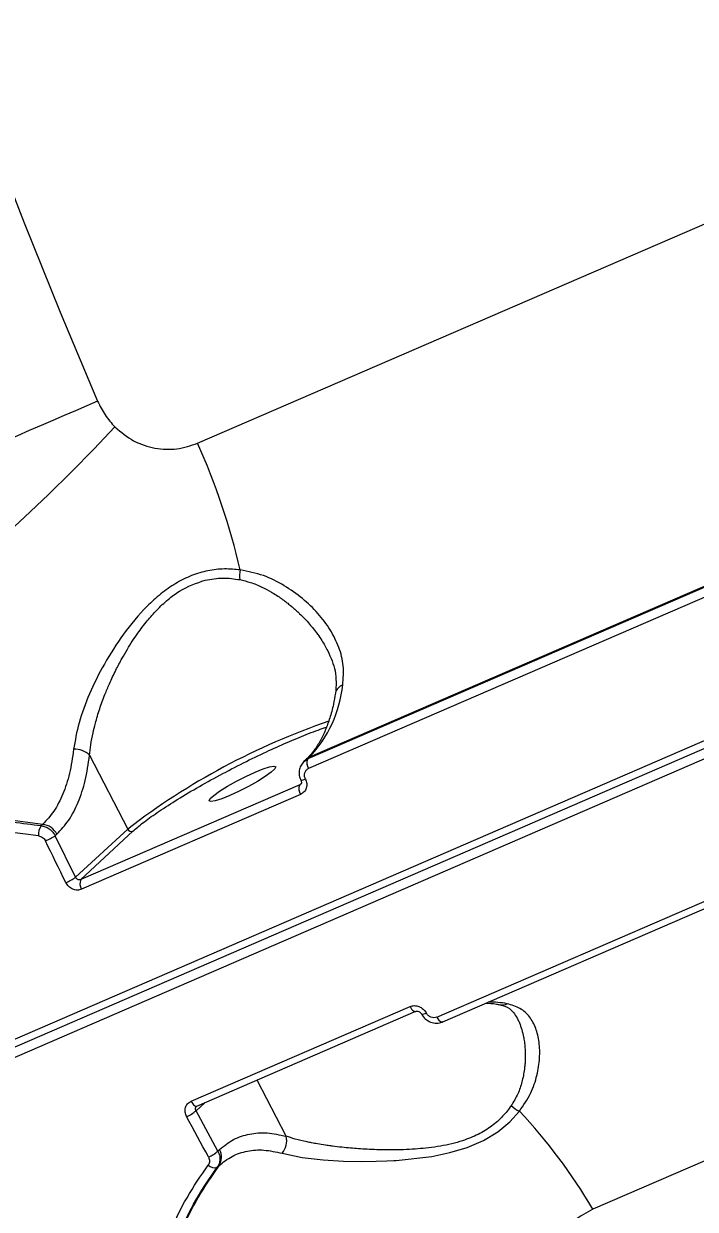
# Model space of a CAD drawing. Header units: millimetres. Extents: x -6332 to 8932, y -6739 to 7096.
# Drawn here: x -3167.4 to -3086.4, y -2559.9 to -2416.8 of the extents above; entities that cross this region are included whole.
import ezdxf

# ---------------------------------------------------------------- set-up
doc = ezdxf.new("R2010")
doc.units = ezdxf.units.MM
for name, color, linetype in [('DIKOM_ОБЪЕКТ', 7, 'Continuous'), ('DIKOM_РАЗМЕР_ЗОНА', 7, 'Continuous'), ('DIKOM_РАЗМЕР_ОБЪЕКТА', 7, 'Continuous')]:
    doc.layers.add(name, color=color, linetype=linetype)
doc.styles.add('style1', font='arial.ttf', dxfattribs={"width": 0.8})
doc.dimstyles.new('1-50', dxfattribs={"dimtxt": 300, "dimasz": 200, "dimexe": 100, "dimexo": 0, "dimgap": 100, "dimtad": 1, "dimtxsty": 'style1', "dimcen": 200, "dimclrd": 7, "dimclre": 7, "dimclrt": 7, "dimadec": 1, "dimazin": 2, "dimtfac": 1, "dimtmove": 0, "dimatfit": 2, "dimfxl": 0, "dimlwd": 25, "dimlwe": 18, "dimarcsym": 0})

# ---------------------------------------------------------------- blocks, each defined once
blk = doc.blocks.new('*D9')
at = {"layer": 'Defpoints', "color": 0, "transparency": 16777216}
for p in [(777.17, 5593.97), (-4228.73, -3389.78), (7301.72, -3389.78)]:
    blk.add_point(p, dxfattribs=at)
at = {"layer": 'DIKOM_РАЗМЕР_ОБЪЕКТА', "color": 7, "lineweight": 18, "transparency": 16777216}
for p, q in [((777.17, 5593.97), (7401.72, 5593.97)), ((-4228.73, -3389.78), (7401.72, -3389.78))]:
    blk.add_line(p, q, dxfattribs=at)
at = {"layer": 'DIKOM_РАЗМЕР_ОБЪЕКТА', "color": 7, "lineweight": 25, "transparency": 16777216}
blk.add_line((7301.72, 5393.97), (7301.72, -3189.78), dxfattribs=at)
at = {"layer": 'DIKOM_РАЗМЕР_ОБЪЕКТА', "color": 7, "transparency": 16777216}
for points in [[(7268.39, 5393.97), (7335.06, 5393.97), (7301.72, 5593.97)], [(7268.39, -3189.78), (7335.06, -3189.78), (7301.72, -3389.78)]]:
    blk.add_solid(points, dxfattribs=at)
at = {"layer": 'DIKOM_РАЗМЕР_ОБЪЕКТА', "color": 7, "transparency": 16777216, "insert": (7048.55, 1153.71), "char_height": 300, "attachment_point": 5, "rotation": 90, "style": 'style1'}
blk.add_mtext('9000', dxfattribs=at)
blk = doc.blocks.new('*D10')
at = {"layer": 'Defpoints', "color": 0, "transparency": 16777216}
for p in [(4034.78, 3636.59), (-4490.85, -1960.46), (4034.78, -5533.39)]:
    blk.add_point(p, dxfattribs=at)
at = {"layer": 'DIKOM_РАЗМЕР_ОБЪЕКТА', "color": 7, "lineweight": 18, "transparency": 16777216}
for p, q in [((4034.78, 3636.59), (4034.78, -5633.39)), ((-4490.85, -1960.46), (-4490.85, -5633.39))]:
    blk.add_line(p, q, dxfattribs=at)
at = {"layer": 'DIKOM_РАЗМЕР_ОБЪЕКТА', "color": 7, "lineweight": 25, "transparency": 16777216}
blk.add_line((-4290.85, -5533.39), (3834.78, -5533.39), dxfattribs=at)
at = {"layer": 'DIKOM_РАЗМЕР_ОБЪЕКТА', "color": 7, "transparency": 16777216}
for points in [[(-4290.85, -5500.05), (-4290.85, -5566.72), (-4490.85, -5533.39)], [(3834.78, -5500.05), (3834.78, -5566.72), (4034.78, -5533.39)]]:
    blk.add_solid(points, dxfattribs=at)
at = {"layer": 'DIKOM_РАЗМЕР_ОБЪЕКТА', "color": 7, "transparency": 16777216, "insert": (308.03, -5280.21), "char_height": 300, "attachment_point": 5, "style": 'style1'}
blk.add_mtext('8500', dxfattribs=at)
blk = doc.blocks.new('*D11')
at = {"layer": 'Defpoints', "color": 0, "transparency": 16777216}
for p in [(1114.35, 7096.35), (-4349.59, -4627.34), (8831.76, -4627.34)]:
    blk.add_point(p, dxfattribs=at)
at = {"layer": 'DIKOM_РАЗМЕР_ЗОНА', "color": 7, "lineweight": 18, "transparency": 16777216}
for p, q in [((1114.35, 7096.35), (8931.76, 7096.35)), ((-4349.59, -4627.34), (8931.76, -4627.34))]:
    blk.add_line(p, q, dxfattribs=at)
at = {"layer": 'DIKOM_РАЗМЕР_ЗОНА', "color": 7, "lineweight": 25, "transparency": 16777216}
blk.add_line((8831.76, 6896.35), (8831.76, -4427.34), dxfattribs=at)
at = {"layer": 'DIKOM_РАЗМЕР_ЗОНА', "color": 7, "transparency": 16777216}
for points in [[(8798.42, 6896.35), (8865.09, 6896.35), (8831.76, 7096.35)], [(8798.42, -4427.34), (8865.09, -4427.34), (8831.76, -4627.34)]]:
    blk.add_solid(points, dxfattribs=at)
at = {"layer": 'DIKOM_РАЗМЕР_ЗОНА', "color": 7, "transparency": 16777216, "insert": (8578.59, 1308.2), "char_height": 300, "attachment_point": 5, "rotation": 90, "style": 'style1'}
blk.add_mtext('11750', dxfattribs=at)
blk = doc.blocks.new('*D12')
at = {"layer": 'Defpoints', "color": 0, "transparency": 16777216}
for p in [(6134.38, 3354.85), (-6332, -2644.93), (6134.38, -6639)]:
    blk.add_point(p, dxfattribs=at)
at = {"layer": 'DIKOM_РАЗМЕР_ЗОНА', "color": 7, "lineweight": 18, "transparency": 16777216}
for p, q in [((6134.38, 3354.85), (6134.38, -6739)), ((-6332, -2644.93), (-6332, -6739))]:
    blk.add_line(p, q, dxfattribs=at)
at = {"layer": 'DIKOM_РАЗМЕР_ЗОНА', "color": 7, "lineweight": 25, "transparency": 16777216}
blk.add_line((-6132, -6639), (5934.38, -6639), dxfattribs=at)
at = {"layer": 'DIKOM_РАЗМЕР_ЗОНА', "color": 7, "transparency": 16777216}
for points in [[(-6132, -6605.67), (-6132, -6672.33), (-6332, -6639)], [(5934.38, -6605.67), (5934.38, -6672.33), (6134.38, -6639)]]:
    blk.add_solid(points, dxfattribs=at)
at = {"layer": 'DIKOM_РАЗМЕР_ЗОНА', "color": 7, "transparency": 16777216, "insert": (-98.81, -6385.83), "char_height": 300, "attachment_point": 5, "style": 'style1'}
blk.add_mtext('12500', dxfattribs=at)

msp = doc.modelspace()

# ---------------------------------------------------------------- linework, layer by layer
at = {"layer": 'DIKOM_ОБЪЕКТ', "color": 7, "linetype": 'Continuous', "lineweight": 15}
for p, q in [((-3146.377, -2467.414), (-2857.521, -2342.316)), ((-2792.826, -2376.682), (-3192.274, -2549.675)), ((-3191.54, -2550.282), (-2792.092, -2377.29)), ((-3191.364, -2551.439), (-2791.916, -2378.447)), ((-2809.854, -2434.762), (-3098.711, -2559.86)), ((-3064.602, -2475.852), (-3133.102, -2505.519)), ((-3064.38, -2475.647), (-3132.88, -2505.313)), ((-3064.502, -2477.009), (-3133.002, -2506.675)), ((-3159.4, -2505.081), (-3154.814, -2513.975)), ((-3133.615, -2505.885), (-3133.102, -2505.519)), ((-3133.333, -2505.608), (-3133.555, -2505.815)), ((-3133.102, -2505.519), (-3132.88, -2505.313)), ((-3117.531, -2536.68), (-3049.031, -2507.013)), ((-3116.816, -2537.25), (-3048.316, -2507.585)), ((-3134.062, -2508.642), (-3160.472, -2520.08)), ((-3133.889, -2508.482), (-3134.062, -2508.642)), ((-3133.959, -2509.804), (-3160.369, -2521.241)), ((-3165.07, -2513.415), (-3165.255, -2513.588)), ((-3163.556, -2514.781), (-3163.355, -2514.595)), ((-3161.093, -2519.801), (-3163.556, -2514.781)), ((-3161.093, -2519.801), (-3154.814, -2513.975)), ((-3160.472, -2520.08), (-3154.175, -2514.236)), ((-3147.173, -2546.834), (-3120.763, -2535.397)), ((-3146.456, -2547.41), (-3120.046, -2535.973)), ((-3135.702, -2551.042), (-3139.196, -2544.266)), ((-3145.523, -2547.006), (-3146.567, -2547.975)), ((-3143.934, -2552.837), (-3146.567, -2547.975)), ((-3146.522, -2547.456), (-3146.495, -2547.422)), ((-3143.733, -2552.651), (-3143.934, -2552.837)), ((-3144.013, -2554.786), (-3143.828, -2554.614))]:
    msp.add_line(p, q, dxfattribs=at)
at = {"layer": 'DIKOM_ОБЪЕКТ', "color": 7, "linetype": 'Continuous', "lineweight": 15, "flags": 128}
for points in [[(-3208.944, -2300.734), (-3206.819, -2311.237), (-3204.505, -2321.822), (-3202.004, -2332.479), (-3199.318, -2343.199), (-3196.451, -2353.97), (-3193.405, -2364.783), (-3190.182, -2375.628), (-3186.785, -2386.497), (-3183.218, -2397.376), (-3179.485, -2408.257), (-3175.588, -2419.13), (-3171.531, -2429.985), (-3167.318, -2440.811), (-3162.952, -2451.598), (-3158.439, -2462.337)], [(-3158.439, -2462.337), (-3159.76, -2462.91), (-3161.105, -2463.49), (-3162.471, -2464.081), (-3163.857, -2464.679), (-3165.259, -2465.282), (-3166.676, -2465.893), (-3168.105, -2466.508), (-3169.545, -2467.127)], [(-3156.354, -2465.453), (-3158.903, -2468.142), (-3161.587, -2470.872), (-3164.376, -2473.618), (-3167.246, -2476.351), (-3170.165, -2479.046), (-3173.107, -2481.675), (-3176.042, -2484.213), (-3178.941, -2486.634), (-3181.776, -2488.915), (-3184.518, -2491.034), (-3187.14, -2492.968), (-3189.616, -2494.698), (-3191.923, -2496.209), (-3194.037, -2497.485), (-3195.937, -2498.513)], [(-3139.458, -2507.115), (-3138.473, -2506.719), (-3137.69, -2506.469), (-3137.173, -2506.384), (-3136.964, -2506.472), (-3137.079, -2506.726), (-3137.509, -2507.125), (-3138.219, -2507.637), (-3139.153, -2508.221), (-3140.233, -2508.828), (-3141.374, -2509.41), (-3142.481, -2509.92), (-3143.466, -2510.317), (-3144.249, -2510.568), (-3144.766, -2510.652), (-3144.976, -2510.564), (-3144.861, -2510.309), (-3144.431, -2509.911), (-3143.72, -2509.398), (-3142.787, -2508.815), (-3141.706, -2508.207), (-3140.566, -2507.626), (-3139.458, -2507.115)], [(-3133.333, -2505.608), (-3133.185, -2505.486), (-3132.88, -2505.313)], [(-3162.271, -2520.436), (-3162.581, -2519.809), (-3162.891, -2519.18), (-3163.2, -2518.552), (-3163.509, -2517.923), (-3163.818, -2517.294), (-3164.126, -2516.664), (-3164.433, -2516.034), (-3164.74, -2515.405)], [(-3120.763, -2535.397), (-3120.669, -2535.556), (-3120.566, -2535.697), (-3120.458, -2535.815), (-3120.35, -2535.904), (-3120.246, -2535.963), (-3120.148, -2535.988), (-3120.062, -2535.978), (-3120.046, -2535.973)], [(-3116.816, -2537.25), (-3116.832, -2537.256), (-3116.856, -2537.263)], [(-3147.173, -2546.834), (-3147.079, -2546.993), (-3146.976, -2547.134), (-3146.868, -2547.253), (-3146.76, -2547.342), (-3146.655, -2547.4), (-3146.558, -2547.425), (-3146.472, -2547.416), (-3146.456, -2547.41)], [(-3136.195, -2553.104), (-3133.765, -2553.607), (-3131.222, -2553.899), (-3128.772, -2554.045), (-3126.614, -2554.089), (-3124.851, -2554.07), (-3123.541, -2554.024), (-3122.731, -2553.981), (-3122.524, -2553.967), (-3122.47, -2553.965), (-3122.455, -2553.964), (-3122.451, -2553.963), (-3122.45, -2553.963), (-3122.45, -2553.963), (-3122.45, -2553.963), (-3122.449, -2553.963), (-3122.449, -2553.963), (-3122.449, -2553.963), (-3122.449, -2553.963), (-3118.143, -2553.475), (-3115.969, -2553.026), (-3113.868, -2552.393), (-3111.914, -2551.551), (-3110.19, -2550.509), (-3108.734, -2549.307), (-3107.559, -2548.015)], [(-3145.071, -2553.552), (-3145.402, -2552.944), (-3145.733, -2552.336), (-3146.064, -2551.726), (-3146.394, -2551.118), (-3146.723, -2550.508), (-3147.053, -2549.898), (-3147.382, -2549.288), (-3147.71, -2548.676)]]:
    msp.add_lwpolyline(points, dxfattribs=at)
at = {"layer": 'DIKOM_ОБЪЕКТ', "color": 7, "linetype": 'Continuous', "lineweight": 15}
for centre, radius, start, end in [((-3225.588, -2502.564), 86.66, 13.25141, 23.92935), ((-3137.865, -2483.422), 3.448, 167.90819, 187.6712), ((-3143.895, -2494.978), 15.104, 316.82215, 353.92838), ((-3128.419, -2497.846), 1.35, 109.76389, 167.71738), ((-3102.999, -2581.491), 85.107, 108.88119, 127.50471), ((-3161.162, -2506.82), 2.476, 44.63106, 93.96799), ((-3132.04, -2506.009), 1.17, 155.20729, 214.67715), ((-3133.959, -2507.004), 1.086, 271.52196, 301.84241), ((-3132.994, -2509.133), 1.175, 155.30659, 214.7869), ((-3163.769, -2514.64), 1.821, 144.70941, 184.98081), ((-3165.294, -2515.576), 2.173, 26.85405, 84.0864), ((-3167.697, -2508.355), 7.644, 292.75442, 302.79871), ((-3154.351, -2513.755), 0.513, 205.45698, 290.09992), ((-3164.82, -2514.298), 6.646, 292.54763, 304.10671), ((-3159.404, -2520.571), 1.175, 155.30551, 214.78834), ((-3111.015, -2545.039), 10.173, 78.75243, 91.73136), ((-3109.658, -2533.649), 1.546, 260.07342, 293.92378), ((-3119.251, -2535.578), 0.728, 259.10628, 305.8763), ((-3116.674, -2536.37), 0.911, 199.9128, 258.50732), ((-3149.264, -2544.863), 4.118, 292.16326, 310.91802), ((-3106.462, -2545.279), 2.947, 224.79619, 248.15431), ((-3156.288, -2593.641), 66.755, 30.40047, 43.1169), ((-3137.93, -2551.599), 2.297, 319.06246, 14.05308), ((-3146.522, -2549.979), 3.856, 292.10319, 312.16), ((-3145.359, -2553.556), 1.861, 325.37611, 29.09531), ((-3144.358, -2553.838), 1.009, 222.5132, 290.02447)]:
    msp.add_arc(centre, radius, start, end, dxfattribs=at)
for points, knots in [([(-3223.198, -2036.913), (-3223.524, -2037.057), (-3226.59, -2038.41), (-3231.996, -2041.839), (-3239.36, -2047.241), (-3246.223, -2053.598), (-3252.637, -2060.797), (-3258.475, -2068.712), (-3263.764, -2077.284), (-3268.509, -2086.436), (-3272.789, -2096.292), (-3276.587, -2106.795), (-3279.969, -2118.153), (-3282.907, -2130.406), (-3285.361, -2143.603), (-3287.271, -2157.51), (-3288.623, -2172.08), (-3289.408, -2187.237), (-3289.623, -2202.595), (-3289.309, -2218.091), (-3288.504, -2233.693), (-3287.203, -2249.707), (-3285.402, -2266.139), (-3283.053, -2283.289), (-3280.131, -2301.09), (-3276.619, -2319.463), (-3272.588, -2338.012), (-3268.044, -2356.734), (-3262.983, -2375.631), (-3257.512, -2394.338), (-3251.671, -2412.795), (-3245.522, -2430.905), (-3238.982, -2448.935), (-3232.072, -2466.842), (-3224.648, -2484.987), (-3216.683, -2503.365), (-3208.148, -2521.962), (-3199.21, -2540.381), (-3189.918, -2558.519), (-3180.322, -2576.279), (-3170.647, -2593.275), (-3160.914, -2609.534), (-3151.139, -2625.087), (-3141.126, -2640.246), (-3130.896, -2655.033), (-3123.923, -2664.485), (-3120.431, -2669.218)], [0, 0, 0, 0, 0.0028441, 0.0267502, 0.0505357, 0.0742578, 0.0979727, 0.1217368, 0.1442394, 0.1668674, 0.1894172, 0.2118542, 0.2342271, 0.257939, 0.2816885, 0.3055319, 0.3295197, 0.3534456, 0.3772426, 0.3996156, 0.4219726, 0.4443609, 0.4668275, 0.4894231, 0.5133832, 0.5372016, 0.560939, 0.5846504, 0.6083912, 0.6322202, 0.6548184, 0.6774103, 0.6998754, 0.7222618, 0.7446183, 0.7683492, 0.7921552, 0.816093, 0.8400718, 0.863906, 0.8876507, 0.9100072, 0.932381, 0.9548205, 0.9773726, 1, 1, 1, 1]), ([(-3119.444, -2668.268), (-3123.138, -2663.257), (-3130.512, -2653.254), (-3141.315, -2637.565), (-3151.873, -2621.461), (-3162.165, -2604.915), (-3172.193, -2587.941), (-3181.769, -2570.867), (-3190.907, -2553.725), (-3199.586, -2536.6), (-3207.942, -2519.243), (-3215.936, -2501.742), (-3223.715, -2483.764), (-3231.257, -2465.297), (-3238.534, -2446.335), (-3245.394, -2427.238), (-3251.807, -2408.076), (-3257.736, -2388.955), (-3263.051, -2370.337), (-3267.779, -2352.248), (-3271.957, -2334.672), (-3275.678, -2317.251), (-3278.939, -2299.985), (-3281.784, -2282.577), (-3284.157, -2265.142), (-3286.015, -2247.793), (-3287.311, -2230.913), (-3288.052, -2214.495), (-3288.232, -2198.546), (-3287.867, -2183.351), (-3286.95, -2168.97), (-3285.907, -2157.913), (-3284.988, -2151.778), (-3284.717, -2149.968)], [0, 0, 0, 0, 0.0338931, 0.0676579, 0.101253, 0.1347578, 0.1682517, 0.201816, 0.2335979, 0.2655578, 0.2974069, 0.3290959, 0.3606952, 0.3941866, 0.4277292, 0.4614047, 0.4952854, 0.5290776, 0.5626887, 0.5942872, 0.6258639, 0.6574845, 0.6892181, 0.7211301, 0.7549709, 0.7886124, 0.8221385, 0.8556279, 0.8891602, 0.9228145, 0.9547323, 0.9866402, 1, 1, 1, 1]), ([(-3120.431, -2669.218), (-3122.831, -2665.98), (-3127.749, -2659.345), (-3135.201, -2648.824), (-3142.908, -2637.56), (-3150.503, -2626.018), (-3157.956, -2614.263), (-3164.931, -2602.856), (-3169.769, -2594.659), (-3172.486, -2589.97), (-3173.344, -2588.482), (-3174.203, -2586.986), (-3175.063, -2585.481), (-3175.924, -2583.968), (-3178.913, -2578.69), (-3183.798, -2569.876), (-3190.294, -2557.712), (-3196.155, -2546.348), (-3201.41, -2535.824), (-3206.084, -2526.176), (-3210.206, -2517.432), (-3213.801, -2509.614), (-3216.891, -2502.74), (-3219.393, -2497.064), (-3221.373, -2492.504), (-3222.844, -2489.072), (-3223.838, -2486.732), (-3224.382, -2485.443), (-3224.592, -2484.946), (-3224.678, -2484.741), (-3224.715, -2484.653), (-3224.731, -2484.615), (-3224.738, -2484.599), (-3224.741, -2484.592), (-3224.742, -2484.588), (-3227.193, -2479.332), (-3231.216, -2468.689), (-3237.385, -2453.189), (-3242.899, -2438.192), (-3247.769, -2424.339), (-3252.027, -2411.588), (-3254.876, -2402.65), (-3256.69, -2396.787), (-3257.59, -2393.844), (-3258.468, -2390.934), (-3259.325, -2388.059), (-3260.161, -2385.218), (-3262.752, -2376.306), (-3266.835, -2361.471), (-3271.918, -2340.965), (-3276.299, -2321.039), (-3280.052, -2301.704), (-3282.035, -2289.196), (-3283.018, -2282.999)], [0, 0, 0, 0, 0.0304209, 0.0623327, 0.095734, 0.1306254, 0.1625625, 0.1956542, 0.2257291, 0.2297327, 0.2337534, 0.2377893, 0.2418403, 0.2459065, 0.2499879, 0.2842987, 0.316163, 0.3455819, 0.3725529, 0.3970783, 0.419155, 0.4387844, 0.455968, 0.4707052, 0.4811917, 0.4899532, 0.4962348, 0.4985755, 0.4995217, 0.4999227, 0.5000971, 0.5001726, 0.5002056, 0.5002199, 0.5002268, 0.5002316, 0.539857, 0.577985, 0.6146112, 0.6497392, 0.6794112, 0.7079231, 0.715199, 0.7223943, 0.7295114, 0.7365486, 0.7435039, 0.7503816, 0.8020663, 0.852871, 0.9027955, 0.9518385, 1, 1, 1, 1]), ([(-3158.439, -2462.337), (-3158.163, -2462.909), (-3157.61, -2464.052), (-3156.772, -2464.986), (-3156.354, -2465.453)], [0, 0, 0, 0, 0.5003016, 1, 1, 1, 1]), ([(-3156.354, -2465.453), (-3155.626, -2466.064), (-3154.173, -2467.283), (-3151.533, -2468.118), (-3148.851, -2468.246), (-3147.202, -2467.691), (-3146.377, -2467.414)], [0, 0, 0, 0, 0.2506795, 0.5004213, 0.7502485, 1, 1, 1, 1]), ([(-3141.236, -2482.699), (-3141.87, -2482.642), (-3143.138, -2482.527), (-3145.134, -2482.749), (-3147.123, -2483.333), (-3149.045, -2484.294), (-3150.838, -2485.566), (-3153.024, -2487.559), (-3155.396, -2490.425), (-3157.707, -2494.062), (-3159.498, -2497.693), (-3160.797, -2501.203), (-3161.155, -2503.302), (-3161.333, -2504.351)], [0, 0, 0, 0, 0.0636288, 0.1271852, 0.1905769, 0.2535786, 0.316735, 0.3794453, 0.5039853, 0.6284029, 0.751955, 0.8760906, 1, 1, 1, 1]), ([(-3145.453, -2483.933), (-3144.74, -2483.815), (-3143.313, -2483.579), (-3141.959, -2483.781), (-3141.282, -2483.882)], [0, 0, 0, 0, 0.4995872, 1, 1, 1, 1]), ([(-3128.875, -2496.575), (-3128.812, -2495.804), (-3128.686, -2494.268), (-3129.274, -2492.035), (-3130.324, -2489.911), (-3131.82, -2487.931), (-3133.69, -2486.124), (-3135.895, -2484.568), (-3138.395, -2483.275), (-3140.289, -2482.891), (-3141.236, -2482.699)], [0, 0, 0, 0, 0.1259303, 0.2508895, 0.3755794, 0.500847, 0.6251031, 0.7501438, 0.8750303, 1, 1, 1, 1]), ([(-3159.4, -2505.081), (-3159.359, -2504.665), (-3159.274, -2503.787), (-3159.029, -2502.488), (-3158.679, -2501.035), (-3158.213, -2499.49), (-3157.627, -2497.886), (-3156.973, -2496.325), (-3156.287, -2494.868), (-3155.554, -2493.478), (-3154.872, -2492.302), (-3154.24, -2491.294), (-3153.454, -2490.136), (-3152.501, -2488.877), (-3151.287, -2487.495), (-3149.995, -2486.285), (-3148.1, -2484.845), (-3146.519, -2484.301), (-3145.453, -2483.933)], [0, 0, 0, 0, 0.0592512, 0.1248916, 0.175274, 0.2496599, 0.3218358, 0.3746799, 0.4413873, 0.4993492, 0.5441975, 0.5859619, 0.6246412, 0.6904794, 0.7499952, 0.8151967, 0.8753679, 1, 1, 1, 1]), ([(-3141.282, -2483.882), (-3140.85, -2483.983), (-3139.931, -2484.199), (-3138.668, -2484.731), (-3137.419, -2485.394), (-3136.527, -2485.975), (-3135.882, -2486.444), (-3135.492, -2486.745), (-3135.074, -2487.084), (-3134.632, -2487.466), (-3134.299, -2487.772), (-3133.916, -2488.139), (-3133.465, -2488.593), (-3132.918, -2489.196), (-3132.192, -2490.072), (-3131.418, -2491.129), (-3130.918, -2492.048), (-3130.69, -2492.468)], [0, 0, 0, 0, 0.0890376, 0.1895045, 0.2776172, 0.3788105, 0.4098511, 0.4443246, 0.4822102, 0.5235348, 0.5682651, 0.5790076, 0.6372865, 0.7066807, 0.7567327, 0.8889312, 1, 1, 1, 1]), ([(-3130.682, -2492.466), (-3130.324, -2493.276), (-3129.572, -2494.976), (-3129.683, -2496.682), (-3129.741, -2497.575)], [0, 0, 0, 0, 0.4763993, 1, 1, 1, 1]), ([(-3129.751, -2497.559), (-3129.829, -2498.02), (-3130.013, -2499.099), (-3130.427, -2500.602), (-3130.963, -2502.085), (-3131.595, -2503.389), (-3132.319, -2504.499), (-3132.904, -2505.23), (-3133.267, -2505.529), (-3133.339, -2505.588)], [0, 0, 0, 0, 0.1229632, 0.2871662, 0.4514913, 0.616734, 0.7844463, 0.9572682, 1, 1, 1, 1]), ([(-3135.596, -2503.531), (-3134.815, -2503.203), (-3133.206, -2502.528), (-3131.613, -2501.922), (-3130.935, -2501.722), (-3130.848, -2501.697)], [0, 0, 0, 0, 0.4512248, 0.9294977, 1, 1, 1, 1]), ([(-3154.175, -2514.236), (-3153.804, -2513.914), (-3153.041, -2513.25), (-3151.305, -2512.001), (-3149.123, -2510.58), (-3146.546, -2509.039), (-3143.736, -2507.476), (-3140.874, -2505.991), (-3138.114, -2504.648), (-3136.419, -2503.896), (-3135.596, -2503.531)], [0, 0, 0, 0, 0.1165093, 0.2400176, 0.3686478, 0.5000081, 0.631368, 0.7599935, 0.8834897, 1, 1, 1, 1]), ([(-3161.333, -2504.351), (-3161.48, -2505.341), (-3161.773, -2507.32), (-3162.594, -2509.796), (-3163.661, -2511.901), (-3164.6, -2512.91), (-3165.07, -2513.415)], [0, 0, 0, 0, 0.2513164, 0.5018941, 0.7502645, 1, 1, 1, 1]), ([(-3163.355, -2514.595), (-3162.86, -2514.064), (-3161.873, -2513.005), (-3160.746, -2510.795), (-3159.875, -2508.198), (-3159.558, -2506.121), (-3159.4, -2505.081)], [0, 0, 0, 0, 0.2498235, 0.4982303, 0.7487696, 1, 1, 1, 1]), ([(-3133.599, -2505.856), (-3133.725, -2506.009), (-3133.979, -2506.315), (-3134.147, -2506.904), (-3134.151, -2507.522), (-3134.003, -2507.902), (-3133.93, -2508.091)], [0, 0, 0, 0, 0.2530926, 0.5048961, 0.753846, 1, 1, 1, 1]), ([(-3165.07, -2513.415), (-3166.668, -2513.226), (-3169.89, -2512.845), (-3174.722, -2511.62), (-3179.551, -2509.938), (-3182.659, -2508.382), (-3184.225, -2507.598)], [0, 0, 0, 0, 0.2440436, 0.4920557, 0.7440447, 1, 1, 1, 1]), ([(-3165.255, -2513.588), (-3166.384, -2513.458), (-3168.601, -2513.204), (-3171.854, -2512.523), (-3175.59, -2511.48), (-3179.758, -2509.944), (-3182.755, -2508.37), (-3184.225, -2507.598)], [0, 0, 0, 0, 0.1731295, 0.3402525, 0.5013762, 0.7555191, 1, 1, 1, 1]), ([(-3133.386, -2507.927), (-3133.317, -2508.111), (-3133.181, -2508.478), (-3133.247, -2509.045), (-3133.502, -2509.532), (-3133.807, -2509.713), (-3133.959, -2509.804)], [0, 0, 0, 0, 0.2507717, 0.5001344, 0.749919, 1, 1, 1, 1]), ([(-3133.386, -2507.927), (-3133.431, -2507.804), (-3133.521, -2507.559), (-3133.478, -2507.181), (-3133.307, -2506.856), (-3133.104, -2506.735), (-3133.002, -2506.675)], [0, 0, 0, 0, 0.2506306, 0.5002643, 0.7500578, 1, 1, 1, 1]), ([(-3165.583, -2514.798), (-3167.252, -2514.59), (-3170.59, -2514.174), (-3175.527, -2512.85), (-3180.359, -2511.081), (-3183.421, -2509.471), (-3184.952, -2508.666)], [0, 0, 0, 0, 0.2506349, 0.501322, 0.750601, 1, 1, 1, 1]), ([(-3133.93, -2508.091), (-3133.908, -2508.14), (-3133.867, -2508.237), (-3133.857, -2508.369), (-3133.878, -2508.48), (-3133.917, -2508.532), (-3133.937, -2508.557)], [0, 0, 0, 0, 0.2669615, 0.5197269, 0.7629318, 1, 1, 1, 1]), ([(-3165.255, -2513.588), (-3165.127, -2513.607), (-3164.842, -2513.65), (-3164.389, -2513.853), (-3163.906, -2514.216), (-3163.678, -2514.584), (-3163.556, -2514.781)], [0, 0, 0, 0, 0.1858572, 0.4145243, 0.6859844, 1, 1, 1, 1]), ([(-3165.583, -2514.798), (-3165.496, -2514.814), (-3165.324, -2514.844), (-3165.085, -2514.978), (-3164.878, -2515.164), (-3164.786, -2515.324), (-3164.74, -2515.405)], [0, 0, 0, 0, 0.250928, 0.5000904, 0.7496707, 1, 1, 1, 1]), ([(-3160.369, -2521.241), (-3160.542, -2521.291), (-3160.887, -2521.391), (-3161.45, -2521.258), (-3161.955, -2520.939), (-3162.166, -2520.604), (-3162.271, -2520.436)], [0, 0, 0, 0, 0.2505287, 0.5001953, 0.7499417, 1, 1, 1, 1]), ([(-3160.472, -2520.08), (-3160.528, -2520.097), (-3160.613, -2520.123), (-3160.735, -2520.105), (-3160.848, -2520.068), (-3160.952, -2519.998), (-3161.041, -2519.901), (-3161.075, -2519.835), (-3161.093, -2519.801)], [0, 0, 0, 0, 0.2443996, 0.3710018, 0.5001167, 0.7197317, 0.8522646, 1, 1, 1, 1]), ([(-3111.629, -2535.004), (-3111.216, -2535.008), (-3110.68, -2535.013), (-3110.07, -2535.158), (-3109.93, -2535.191)], [0, 0, 0, 0, 0.7702943, 1, 1, 1, 1]), ([(-3109.909, -2535.174), (-3109.51, -2535.284), (-3108.675, -2535.513), (-3108.135, -2536.319), (-3107.854, -2536.74)], [0, 0, 0, 0, 0.4772074, 1, 1, 1, 1]), ([(-3107.559, -2548.015), (-3107.073, -2547.306), (-3106.101, -2545.889), (-3105.405, -2543.685), (-3105.081, -2541.595), (-3105.138, -2539.67), (-3105.539, -2537.974), (-3106.304, -2536.59), (-3107.414, -2535.538), (-3108.492, -2535.221), (-3109.031, -2535.062)], [0, 0, 0, 0, 0.1255199, 0.250808, 0.3751271, 0.5003604, 0.6252712, 0.750521, 0.8751673, 1, 1, 1, 1]), ([(-3120.763, -2535.397), (-3120.59, -2535.346), (-3120.244, -2535.244), (-3119.673, -2535.371), (-3119.155, -2535.678), (-3118.935, -2536.004), (-3118.825, -2536.167)], [0, 0, 0, 0, 0.2505558, 0.5002602, 0.7499141, 1, 1, 1, 1]), ([(-3120.085, -2535.984), (-3120.028, -2535.967), (-3119.914, -2535.932), (-3119.711, -2535.979), (-3119.518, -2536.097), (-3119.432, -2536.227), (-3119.388, -2536.293)], [0, 0, 0, 0, 0.2416142, 0.4877668, 0.739935, 1, 1, 1, 1]), ([(-3119.388, -2536.293), (-3119.248, -2536.498), (-3118.966, -2536.911), (-3118.297, -2537.304), (-3117.548, -2537.463), (-3117.087, -2537.33), (-3116.855, -2537.263)], [0, 0, 0, 0, 0.2471771, 0.4961128, 0.7467057, 1, 1, 1, 1]), ([(-3117.531, -2536.68), (-3117.647, -2536.714), (-3117.878, -2536.78), (-3118.259, -2536.698), (-3118.604, -2536.492), (-3118.751, -2536.275), (-3118.825, -2536.167)], [0, 0, 0, 0, 0.2507505, 0.5001452, 0.7500906, 1, 1, 1, 1]), ([(-3107.865, -2536.749), (-3107.791, -2536.887), (-3107.592, -2537.26), (-3107.334, -2537.978), (-3107.15, -2538.66), (-3107.046, -2539.186), (-3106.992, -2539.505), (-3106.929, -2539.961), (-3106.891, -2540.386), (-3106.873, -2540.711), (-3106.862, -2540.974), (-3106.855, -2541.367), (-3106.869, -2541.923), (-3106.907, -2542.462), (-3107.001, -2543.307), (-3107.229, -2544.457), (-3107.711, -2545.953), (-3108.271, -2546.884), (-3108.554, -2547.356)], [0, 0, 0, 0, 0.0522092, 0.1405743, 0.2415406, 0.2690036, 0.3007309, 0.3366869, 0.4031243, 0.4220148, 0.4278736, 0.4765415, 0.53036, 0.5781488, 0.6199264, 0.7523044, 0.8747223, 1, 1, 1, 1]), ([(-3147.71, -2548.676), (-3147.784, -2548.497), (-3147.93, -2548.139), (-3147.876, -2547.584), (-3147.629, -2547.104), (-3147.325, -2546.924), (-3147.173, -2546.834)], [0, 0, 0, 0, 0.2504503, 0.5000319, 0.7499932, 1, 1, 1, 1]), ([(-3146.567, -2547.975), (-3146.583, -2547.941), (-3146.615, -2547.877), (-3146.639, -2547.757), (-3146.631, -2547.642), (-3146.589, -2547.541), (-3146.524, -2547.445), (-3146.449, -2547.402), (-3146.399, -2547.373)], [0, 0, 0, 0, 0.14833, 0.2804449, 0.5004937, 0.6293861, 0.7558898, 1, 1, 1, 1]), ([(-3108.554, -2547.356), (-3108.88, -2547.79), (-3109.534, -2548.66), (-3110.876, -2549.852), (-3112.507, -2550.862), (-3114.179, -2551.538), (-3115.731, -2551.975), (-3117.11, -2552.257), (-3118.475, -2552.452), (-3119.838, -2552.584), (-3121.218, -2552.665), (-3122.512, -2552.699), (-3123.712, -2552.697), (-3124.816, -2552.672), (-3125.917, -2552.627), (-3126.963, -2552.563), (-3127.972, -2552.483), (-3129.019, -2552.384), (-3129.798, -2552.29), (-3130.46, -2552.204), (-3131.082, -2552.117), (-3131.863, -2551.99), (-3132.591, -2551.857), (-3133.508, -2551.669), (-3134.58, -2551.412), (-3135.344, -2551.16), (-3135.702, -2551.042)], [0, 0, 0, 0, 0.0625988, 0.1252682, 0.1877513, 0.250344, 0.2914762, 0.3331256, 0.3757639, 0.4140442, 0.4556004, 0.5005, 0.5326507, 0.5675982, 0.6053511, 0.6396502, 0.6718605, 0.7087038, 0.7501857, 0.7573561, 0.7833836, 0.8217014, 0.8507104, 0.8746422, 0.9413552, 1, 1, 1, 1]), ([(-3143.733, -2552.651), (-3143.185, -2552.215), (-3142.09, -2551.343), (-3140.144, -2550.713), (-3138.028, -2550.539), (-3136.478, -2550.874), (-3135.702, -2551.042)], [0, 0, 0, 0, 0.2513035, 0.5017832, 0.7504738, 1, 1, 1, 1]), ([(-3191.908, -2551.577), (-3191.199, -2552.954), (-3188.985, -2557.253), (-3185.162, -2564.437), (-3180.424, -2573.157), (-3175.548, -2581.887), (-3170.551, -2590.607), (-3165.441, -2599.293), (-3160.226, -2607.926), (-3154.913, -2616.489), (-3149.51, -2624.969), (-3144.021, -2633.351), (-3138.455, -2641.626), (-3132.816, -2649.78), (-3127.109, -2657.806), (-3121.342, -2665.695), (-3115.516, -2673.436), (-3109.64, -2681.024), (-3103.716, -2688.45), (-3097.752, -2695.707), (-3091.75, -2702.787), (-3085.716, -2709.686), (-3079.655, -2716.399), (-3073.572, -2722.917), (-3067.47, -2729.236), (-3061.356, -2735.353), (-3055.232, -2741.26), (-3049.104, -2746.955), (-3042.976, -2752.433), (-3036.853, -2757.689), (-3030.738, -2762.72), (-3024.636, -2767.523), (-3018.552, -2772.095), (-3012.488, -2776.43), (-3006.449, -2780.529), (-3000.439, -2784.387), (-2994.461, -2788.003), (-2988.52, -2791.373), (-2982.618, -2794.496), (-2976.759, -2797.368), (-2970.947, -2799.991), (-2965.184, -2802.359), (-2959.473, -2804.473), (-2953.817, -2806.329), (-2948.219, -2807.93), (-2942.681, -2809.267), (-2937.206, -2810.345), (-2931.795, -2811.161), (-2926.454, -2811.701), (-2921.706, -2811.979), (-2918.778, -2811.956), (-2917.573, -2811.947)], [0, 0, 0, 0, 0.0090736, 0.0283114, 0.0478363, 0.0675914, 0.0875366, 0.1076412, 0.1278777, 0.1482269, 0.1686719, 0.1891964, 0.2097921, 0.2304463, 0.2511524, 0.2719038, 0.2926915, 0.3135132, 0.3343625, 0.3552359, 0.3761282, 0.3970384, 0.4179636, 0.4388991, 0.4598442, 0.4807975, 0.5017559, 0.5227189, 0.5436845, 0.5646519, 0.5856202, 0.6065893, 0.6275583, 0.6485265, 0.6694947, 0.690463, 0.7114326, 0.7324033, 0.7533772, 0.7743554, 0.7953407, 0.8163349, 0.8373419, 0.8583651, 0.8794092, 0.9004789, 0.9215808, 0.9427214, 0.9639083, 0.9851504, 1, 1, 1, 1]), ([(-3145.071, -2553.552), (-3145.034, -2553.634), (-3144.959, -2553.799), (-3144.936, -2554.06), (-3144.974, -2554.311), (-3145.059, -2554.45), (-3145.102, -2554.52)], [0, 0, 0, 0, 0.2510337, 0.5005675, 0.7504696, 1, 1, 1, 1]), ([(-3143.934, -2552.837), (-3143.846, -2553.047), (-3143.682, -2553.439), (-3143.685, -2554.009), (-3143.802, -2554.455), (-3143.947, -2554.683), (-3144.013, -2554.786)], [0, 0, 0, 0, 0.3139934, 0.5854547, 0.8139748, 1, 1, 1, 1]), ([(-3143.828, -2554.614), (-3143.306, -2554.199), (-3142.265, -2553.371), (-3140.415, -2552.775), (-3138.404, -2552.617), (-3136.933, -2552.941), (-3136.195, -2553.104)], [0, 0, 0, 0, 0.2512232, 0.5016644, 0.7500736, 1, 1, 1, 1]), ([(-3152.361, -2571.875), (-3152.05, -2570.301), (-3151.428, -2567.156), (-3149.809, -2562.673), (-3147.76, -2558.402), (-3145.988, -2555.814), (-3145.102, -2554.52)], [0, 0, 0, 0, 0.250726, 0.5012991, 0.7506506, 1, 1, 1, 1]), ([(-3143.828, -2554.614), (-3144.686, -2555.859), (-3146.417, -2558.369), (-3148.464, -2562.545), (-3150.127, -2567.005), (-3150.799, -2570.171), (-3151.138, -2571.767)], [0, 0, 0, 0, 0.2440319, 0.4920674, 0.744057, 1, 1, 1, 1]), ([(-3151.138, -2571.767), (-3150.951, -2570.765), (-3150.571, -2568.736), (-3149.702, -2565.735), (-3148.44, -2562.36), (-3146.638, -2558.621), (-3144.903, -2556.087), (-3144.013, -2554.786)], [0, 0, 0, 0, 0.1627457, 0.3298814, 0.5013883, 0.7440248, 1, 1, 1, 1]), ([(-3098.711, -2559.86), (-3099.469, -2560.265), (-3100.987, -2561.075), (-3102.605, -2563.011), (-3103.613, -2565.34), (-3103.544, -2567.073), (-3103.509, -2567.942)], [0, 0, 0, 0, 0.2497756, 0.4995882, 0.7493475, 1, 1, 1, 1])]:
    msp.add_open_spline(points, degree=3, knots=knots, dxfattribs=at)

# ---------------------------------------------------------------- dimensions: what is measured, and where the dimension line sits
at = {"layer": 'DIKOM_РАЗМЕР_ЗОНА'}
dim = msp.add_linear_dim(base=(8831.757, -4627.344), p1=(1114.346, 7096.351), p2=(-4349.589, -4627.344), angle=90, text='11750', dimstyle='1-50', dxfattribs=at)
dim.commit()
dim.dimension.update_dxf_attribs({"geometry": '*D11', "text_midpoint": (8831.757, 1308.196), "dimtype": 160})
dim = msp.add_linear_dim(base=(6134.379, -6639), p1=(-6332, -2644.933), p2=(6134.379, 3354.853), text='12500', dimstyle='1-50', dxfattribs=at)
dim.commit()
dim.dimension.update_dxf_attribs({"geometry": '*D12', "text_midpoint": (-98.81, -6639), "dimtype": 160})
at = {"layer": 'DIKOM_РАЗМЕР_ОБЪЕКТА'}
dim = msp.add_linear_dim(base=(7301.722, -3389.779), p1=(777.17, 5593.968), p2=(-4228.728, -3389.779), angle=90, text='9000', dimstyle='1-50', dxfattribs=at)
dim.commit()
dim.dimension.update_dxf_attribs({"geometry": '*D9', "text_midpoint": (7301.722, 1153.714), "dimtype": 160})
dim = msp.add_linear_dim(base=(4034.777, -5533.386), p1=(-4490.848, -1960.464), p2=(4034.777, 3636.587), text='8500', dimstyle='1-50', dxfattribs=at)
dim.commit()
dim.dimension.update_dxf_attribs({"geometry": '*D10', "text_midpoint": (308.034, -5533.386), "dimtype": 160})

doc.saveas('drawing.dxf')
